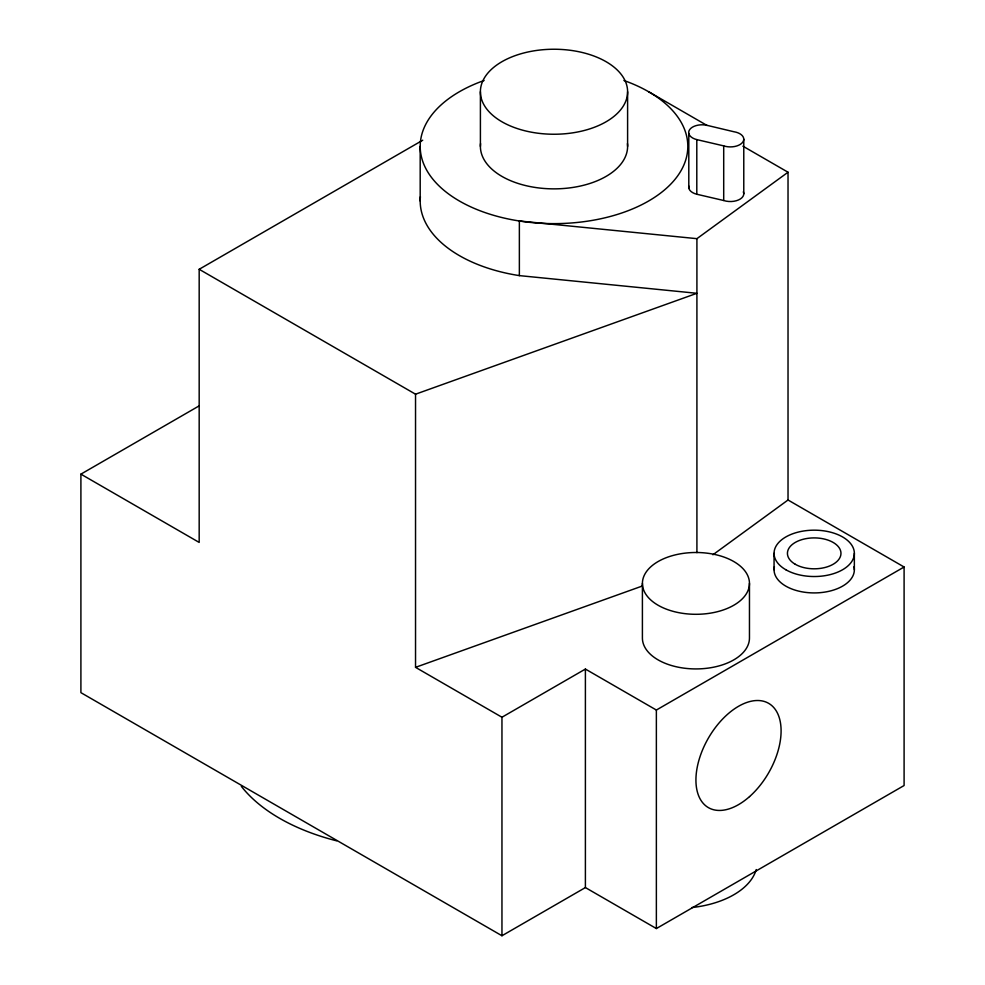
<?xml version="1.0" encoding="UTF-8"?>
<svg xmlns="http://www.w3.org/2000/svg" width="985" height="985" viewBox="0 0 985 985"><rect width="100%" height="100%" fill="white"/><g stroke="black" fill="none" stroke-linecap="round" stroke-linejoin="round"><path stroke-width="1.48" d="M788.025 172.227L788.025 499.998L904.095 567.003L904.095 785.525L656.367 928.547L585.398 887.571L501.956 935.75L80.905 692.652L80.905 474.142L199.179 542.427L199.179 269.287L415.535 394.197L696.912 293.296L519.366 275.615L519.366 220.997L696.912 238.666L788.025 172.227L742.887 146.162M712.918 554.764L788.025 499.998M199.179 269.287L422.713 140.227M80.905 474.142L199.204 405.845M415.535 394.197L415.535 667.337L501.956 717.24L585.398 669.061L656.367 710.037L904.095 567.003M415.535 667.337L642.085 586.1M696.801 139.611L723.704 145.879A13.384 7.72 0 0 0 742.752 142.148A13.384 7.72 0 0 0 733.85 131.731L707.353 125.415A13.384 7.72 0 0 0 689.783 129.466A13.384 7.72 0 0 0 696.801 139.611L696.801 194.242L723.704 200.509A13.384 7.72 0 0 0 738.541 199.943A13.384 7.72 0 0 0 743.318 191.816M648.622 91.74L707.033 125.464M854.352 553.348L854.352 569.736M774.062 553.348L774.062 569.736M749.462 583.391A53.522 30.904 0 0 1 669.172 610.158A53.522 30.904 0 0 1 669.172 556.636A53.522 30.904 0 0 1 749.462 583.391L749.462 638.021A53.522 30.904 0 0 1 695.927 668.926A53.522 30.904 0 0 1 642.405 638.021L642.405 583.391M743.774 139.193L743.774 193.823M723.704 145.879L723.704 200.509M696.912 238.666L696.912 552.634M688.798 133.431L688.798 188.061M656.367 710.037L656.367 928.547M627.605 91.74A73.592 42.49 0 0 1 517.199 128.542A73.592 42.49 0 0 1 517.199 54.938A73.592 42.49 0 0 1 627.605 91.74L627.605 146.371M585.398 669.061L585.398 887.571M501.956 717.24L501.956 935.75M480.409 91.74L480.409 146.371M420.189 146.371L420.189 201.002M623.899 80.487A133.812 77.261 0 0 1 655.764 196.544A133.812 77.261 0 0 1 452.25 196.544A133.812 77.261 0 0 1 484.115 80.487M854.007 566.72A40.139 23.172 0 0 1 814.201 592.921A40.139 23.172 0 0 1 774.407 566.72M627.445 143.601A73.592 42.49 0 0 1 554.001 188.861A73.592 42.49 0 0 1 480.557 143.601M519.366 275.615A133.812 77.261 0 0 1 420.398 196.692M696.801 194.242A13.384 7.72 0 0 1 688.835 186.042M336.722 840.845A187.335 108.153 0 0 1 241.325 786.325M756.221 869.558A80.29 46.357 0 0 1 691.95 907.542M749.536 796.606A60.22 34.77 -60 0 0 768.62 703.327A60.22 34.77 -60 0 0 697.38 766.49A60.22 34.77 -60 0 0 749.536 796.606M795.277 564.282A26.767 15.452 0 0 0 840.057 557.35A26.767 15.452 0 0 0 807.281 538.426A26.767 15.452 0 0 0 795.277 564.282M785.821 569.736A40.139 23.172 0 0 0 852.985 559.345A40.139 23.172 0 0 0 803.809 530.964A40.139 23.172 0 0 0 785.821 569.736"/></g></svg>
